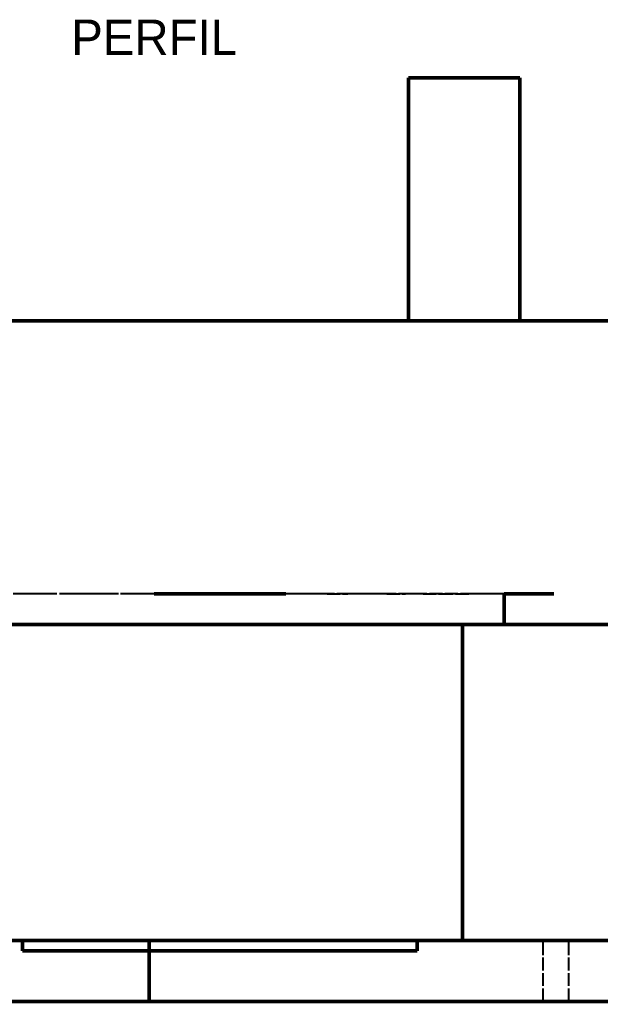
# Model space of a CAD drawing. Header units: millimetres. Extents: x 0 to 841, y 0 to 594.
# Drawn here: x 409.9 to 467.3, y 334.1 to 431.1 of the extents above; entities that cross this region are included whole.
import ezdxf
from ezdxf.enums import TextEntityAlignment as Align

# ---------------------------------------------------------------- set-up
doc = ezdxf.new("R2010")
doc.units = ezdxf.units.MM
doc.linetypes.add('DASHED', pattern=[1.524, 1.27, -0.254])
for name, color, linetype, lineweight in [('OCULTA', 8, 'DASHED', 25), ('TEXTO', 7, 'CONTINUOUS', 25), ('VISIBLE', 7, 'CONTINUOUS', 50)]:
    doc.layers.add(name, color=color, linetype=linetype, lineweight=lineweight)

msp = doc.modelspace()

# ---------------------------------------------------------------- linework, layer by layer
at = {"layer": 'OCULTA'}
for p, q in [((448.291, 425.394), (448.303, 425.394)), ((448.303, 425.394), (448.338, 425.394)), ((448.338, 425.394), (448.397, 425.394)), ((448.397, 425.394), (448.479, 425.394)), ((448.583, 425.394), (448.479, 425.394)), ((448.583, 425.394), (448.71, 425.394)), ((448.71, 425.394), (448.859, 425.394)), ((448.859, 425.394), (449.028, 425.394)), ((449.028, 425.394), (449.218, 425.394)), ((449.428, 425.394), (449.218, 425.394)), ((449.428, 425.394), (449.656, 425.394)), ((449.902, 425.394), (449.656, 425.394)), ((450.165, 425.394), (449.902, 425.394)), ((450.165, 425.394), (450.443, 425.394)), ((450.443, 425.394), (450.736, 425.394)), ((451.041, 425.394), (450.736, 425.394)), ((451.359, 425.394), (451.041, 425.394)), ((451.359, 425.394), (451.687, 425.394)), ((452.023, 425.394), (451.687, 425.394)), ((452.368, 425.394), (452.023, 425.394)), ((452.718, 425.394), (452.368, 425.394)), ((452.718, 425.394), (453.074, 425.394)), ((453.432, 425.394), (453.074, 425.394)), ((453.791, 425.394), (453.432, 425.394)), ((454.151, 425.394), (453.791, 425.394)), ((454.509, 425.394), (454.151, 425.394)), ((454.864, 425.394), (454.509, 425.394)), ((455.215, 425.394), (454.864, 425.394)), ((455.559, 425.394), (455.215, 425.394)), ((455.896, 425.394), (455.559, 425.394)), ((456.224, 425.394), (455.896, 425.394)), ((456.541, 425.394), (456.224, 425.394)), ((456.847, 425.394), (456.541, 425.394)), ((457.14, 425.394), (456.847, 425.394)), ((457.418, 425.394), (457.14, 425.394)), ((457.68, 425.394), (457.418, 425.394)), ((457.927, 425.394), (457.68, 425.394)), ((458.155, 425.394), (457.927, 425.394)), ((458.364, 425.394), (458.155, 425.394)), ((458.555, 425.394), (458.364, 425.394)), ((458.724, 425.394), (458.555, 425.394)), ((458.873, 425.394), (458.724, 425.394)), ((459, 425.394), (458.873, 425.394)), ((459.104, 425.394), (459, 425.394)), ((459.186, 425.394), (459.104, 425.394)), ((459.244, 425.394), (459.186, 425.394)), ((459.28, 425.394), (459.244, 425.394)), ((459.291, 425.394), (459.28, 425.394)), ((473.655, 401.394), (385.655, 401.394)), ((423.169, 401.394), (423.155, 401.394)), ((423.211, 401.394), (423.169, 401.394)), ((423.28, 401.394), (423.211, 401.394)), ((423.376, 401.394), (423.28, 401.394)), ((423.5, 401.394), (423.376, 401.394)), ((423.65, 401.394), (423.5, 401.394)), ((423.825, 401.394), (423.65, 401.394)), ((424.026, 401.394), (423.825, 401.394)), ((424.25, 401.394), (424.026, 401.394)), ((424.498, 401.394), (424.25, 401.394)), ((424.768, 401.394), (424.498, 401.394)), ((425.059, 401.394), (424.768, 401.394)), ((425.369, 401.394), (425.059, 401.394)), ((425.698, 401.394), (425.369, 401.394)), ((426.044, 401.394), (425.698, 401.394)), ((426.405, 401.394), (426.044, 401.394)), ((426.78, 401.394), (426.405, 401.394)), ((427.168, 401.394), (426.78, 401.394)), ((427.566, 401.394), (427.168, 401.394)), ((427.973, 401.394), (427.566, 401.394)), ((428.387, 401.394), (427.973, 401.394)), ((428.807, 401.394), (428.387, 401.394)), ((429.23, 401.394), (428.807, 401.394)), ((429.655, 401.394), (429.23, 401.394)), ((430.08, 401.394), (429.655, 401.394)), ((430.503, 401.394), (430.08, 401.394)), ((430.923, 401.394), (430.503, 401.394)), ((431.337, 401.394), (430.923, 401.394)), ((431.744, 401.394), (431.337, 401.394)), ((432.142, 401.394), (431.744, 401.394)), ((432.142, 401.394), (432.53, 401.394)), ((432.905, 401.394), (432.53, 401.394)), ((433.266, 401.394), (432.905, 401.394)), ((433.266, 401.394), (433.612, 401.394)), ((433.612, 401.394), (433.941, 401.394)), ((433.941, 401.394), (434.251, 401.394)), ((434.542, 401.394), (434.251, 401.394)), ((434.542, 401.394), (434.812, 401.394)), ((435.06, 401.394), (434.812, 401.394)), ((435.06, 401.394), (435.284, 401.394)), ((435.284, 401.394), (435.485, 401.394)), ((435.485, 401.394), (435.66, 401.394)), ((435.66, 401.394), (435.81, 401.394)), ((435.81, 401.394), (435.933, 401.394)), ((435.933, 401.394), (436.03, 401.394)), ((436.03, 401.394), (436.099, 401.394)), ((436.099, 401.394), (436.141, 401.394)), ((436.141, 401.394), (436.155, 401.394)), ((448.291, 401.394), (448.303, 401.394)), ((448.303, 401.394), (448.338, 401.394)), ((448.338, 401.394), (448.397, 401.394)), ((448.397, 401.394), (448.479, 401.394)), ((448.583, 401.394), (448.479, 401.394)), ((448.583, 401.394), (448.71, 401.394)), ((448.71, 401.394), (448.859, 401.394)), ((448.859, 401.394), (449.028, 401.394)), ((449.028, 401.394), (449.218, 401.394)), ((449.428, 401.394), (449.218, 401.394)), ((449.428, 401.394), (449.656, 401.394)), ((449.902, 401.394), (449.656, 401.394)), ((450.165, 401.394), (449.902, 401.394)), ((450.165, 401.394), (450.443, 401.394)), ((450.443, 401.394), (450.736, 401.394)), ((451.041, 401.394), (450.736, 401.394)), ((451.359, 401.394), (451.041, 401.394)), ((451.359, 401.394), (451.687, 401.394)), ((452.023, 401.394), (451.687, 401.394)), ((452.368, 401.394), (452.023, 401.394)), ((452.718, 401.394), (452.368, 401.394)), ((452.718, 401.394), (453.074, 401.394)), ((453.432, 401.394), (453.074, 401.394)), ((453.791, 401.394), (453.432, 401.394)), ((454.151, 401.394), (453.791, 401.394)), ((454.509, 401.394), (454.151, 401.394)), ((454.864, 401.394), (454.509, 401.394)), ((455.215, 401.394), (454.864, 401.394)), ((455.559, 401.394), (455.215, 401.394)), ((455.896, 401.394), (455.559, 401.394)), ((456.224, 401.394), (455.896, 401.394)), ((456.541, 401.394), (456.224, 401.394)), ((456.847, 401.394), (456.541, 401.394)), ((457.14, 401.394), (456.847, 401.394)), ((457.418, 401.394), (457.14, 401.394)), ((457.68, 401.394), (457.418, 401.394)), ((457.927, 401.394), (457.68, 401.394)), ((458.155, 401.394), (457.927, 401.394)), ((458.364, 401.394), (458.155, 401.394)), ((458.555, 401.394), (458.364, 401.394)), ((458.724, 401.394), (458.555, 401.394)), ((458.873, 401.394), (458.724, 401.394)), ((459, 401.394), (458.873, 401.394)), ((459.104, 401.394), (459, 401.394)), ((459.186, 401.394), (459.104, 401.394)), ((459.244, 401.394), (459.186, 401.394)), ((459.28, 401.394), (459.244, 401.394)), ((459.291, 401.394), (459.28, 401.394)), ((457.736, 374.394), (401.574, 374.394)), ((411.321, 374.394), (409.566, 374.394)), ((413.155, 374.394), (411.321, 374.394)), ((415.059, 374.394), (413.155, 374.394)), ((417.026, 374.394), (415.059, 374.394)), ((419.047, 374.394), (417.026, 374.394)), ((421.114, 374.394), (419.047, 374.394)), ((423.217, 374.394), (421.114, 374.394)), ((423.169, 374.394), (423.155, 374.394)), ((423.211, 374.394), (423.169, 374.394)), ((423.28, 374.394), (423.211, 374.394)), ((425.348, 374.394), (423.217, 374.394)), ((423.376, 374.394), (423.28, 374.394)), ((423.5, 374.394), (423.376, 374.394)), ((423.65, 374.394), (423.5, 374.394)), ((423.825, 374.394), (423.65, 374.394)), ((424.026, 374.394), (423.825, 374.394)), ((424.25, 374.394), (424.026, 374.394)), ((424.498, 374.394), (424.25, 374.394)), ((424.768, 374.394), (424.498, 374.394)), ((425.059, 374.394), (424.768, 374.394)), ((425.369, 374.394), (425.059, 374.394)), ((427.497, 374.394), (425.348, 374.394)), ((425.698, 374.394), (425.369, 374.394)), ((426.044, 374.394), (425.698, 374.394)), ((426.405, 374.394), (426.044, 374.394)), ((426.78, 374.394), (426.405, 374.394)), ((427.168, 374.394), (426.78, 374.394)), ((427.566, 374.394), (427.168, 374.394)), ((429.655, 374.394), (427.497, 374.394)), ((427.973, 374.394), (427.566, 374.394)), ((428.387, 374.394), (427.973, 374.394)), ((428.807, 374.394), (428.387, 374.394)), ((429.23, 374.394), (428.807, 374.394)), ((429.655, 374.394), (429.23, 374.394)), ((431.813, 374.394), (429.655, 374.394)), ((430.08, 374.394), (429.655, 374.394)), ((430.503, 374.394), (430.08, 374.394)), ((430.923, 374.394), (430.503, 374.394)), ((431.337, 374.394), (430.923, 374.394)), ((431.744, 374.394), (431.337, 374.394)), ((432.142, 374.394), (431.744, 374.394)), ((433.962, 374.394), (431.813, 374.394)), ((432.142, 374.394), (432.53, 374.394)), ((432.905, 374.394), (432.53, 374.394)), ((433.266, 374.394), (432.905, 374.394)), ((433.266, 374.394), (433.612, 374.394)), ((433.612, 374.394), (433.941, 374.394)), ((433.941, 374.394), (434.251, 374.394)), ((436.093, 374.394), (433.962, 374.394)), ((434.542, 374.394), (434.251, 374.394)), ((434.542, 374.394), (434.812, 374.394)), ((435.06, 374.394), (434.812, 374.394)), ((435.06, 374.394), (435.284, 374.394)), ((435.284, 374.394), (435.485, 374.394)), ((435.485, 374.394), (435.66, 374.394)), ((435.66, 374.394), (435.81, 374.394)), ((435.81, 374.394), (435.933, 374.394)), ((435.933, 374.394), (436.03, 374.394)), ((436.03, 374.394), (436.099, 374.394)), ((438.196, 374.394), (436.093, 374.394)), ((436.099, 374.394), (436.141, 374.394)), ((436.141, 374.394), (436.155, 374.394)), ((440.262, 374.394), (438.196, 374.394)), ((440.262, 374.394), (442.284, 374.394)), ((444.25, 374.394), (442.284, 374.394)), ((446.155, 374.394), (444.25, 374.394)), ((446.155, 374.394), (447.989, 374.394)), ((449.744, 374.394), (447.989, 374.394)), ((449.744, 374.394), (451.413, 374.394)), ((451.413, 374.394), (452.989, 374.394)), ((452.989, 374.394), (454.466, 374.394)), ((455.836, 374.394), (454.466, 374.394)), ((457.093, 374.394), (455.836, 374.394)), ((458.234, 374.394), (457.093, 374.394)), ((458.234, 374.394), (459.252, 374.394)), ((459.252, 374.394), (460.143, 374.394)), ((460.143, 374.394), (460.904, 374.394)), ((461.531, 374.394), (460.904, 374.394)), ((461.531, 374.394), (462.021, 374.394)), ((462.021, 374.394), (462.373, 374.394)), ((462.373, 374.394), (462.584, 374.394)), ((462.584, 374.394), (462.655, 374.394)), ((496.655, 371.394), (362.655, 371.394)), ((496.655, 371.394), (453.631, 371.394)), ((473.655, 371.394), (457.736, 371.394)), ((410.155, 340.144), (377.655, 340.144)), ((411.321, 340.144), (409.566, 340.144)), ((449.155, 340.144), (410.155, 340.144)), ((410.155, 339.144), (410.155, 340.144)), ((410.155, 340.144), (410.155, 340.144)), ((422.655, 340.144), (410.155, 340.144)), ((413.155, 340.144), (411.321, 340.144)), ((415.059, 340.144), (413.155, 340.144)), ((417.026, 340.144), (415.059, 340.144)), ((419.047, 340.144), (417.026, 340.144)), ((421.114, 340.144), (419.047, 340.144)), ((423.217, 340.144), (421.114, 340.144)), ((422.655, 334.144), (422.655, 340.144)), ((422.655, 340.144), (422.655, 340.144)), ((422.655, 340.144), (422.655, 340.144)), ((423.169, 340.144), (423.155, 340.144)), ((423.211, 340.144), (423.169, 340.144)), ((423.28, 340.144), (423.211, 340.144)), ((425.348, 340.144), (423.217, 340.144)), ((423.376, 340.144), (423.28, 340.144)), ((423.5, 340.144), (423.376, 340.144)), ((423.65, 340.144), (423.5, 340.144)), ((423.825, 340.144), (423.65, 340.144)), ((424.026, 340.144), (423.825, 340.144)), ((424.25, 340.144), (424.026, 340.144)), ((424.498, 340.144), (424.25, 340.144)), ((424.768, 340.144), (424.498, 340.144)), ((425.059, 340.144), (424.768, 340.144)), ((425.369, 340.144), (425.059, 340.144)), ((427.497, 340.144), (425.348, 340.144)), ((425.698, 340.144), (425.369, 340.144)), ((426.044, 340.144), (425.698, 340.144)), ((426.405, 340.144), (426.044, 340.144)), ((426.78, 340.144), (426.405, 340.144)), ((427.168, 340.144), (426.78, 340.144)), ((427.566, 340.144), (427.168, 340.144)), ((429.655, 340.144), (427.497, 340.144)), ((427.973, 340.144), (427.566, 340.144)), ((428.387, 340.144), (427.973, 340.144)), ((428.807, 340.144), (428.387, 340.144)), ((429.23, 340.144), (428.807, 340.144)), ((429.655, 340.144), (429.23, 340.144)), ((431.813, 340.144), (429.655, 340.144)), ((430.08, 340.144), (429.655, 340.144)), ((430.503, 340.144), (430.08, 340.144)), ((430.923, 340.144), (430.503, 340.144)), ((431.337, 340.144), (430.923, 340.144)), ((431.744, 340.144), (431.337, 340.144)), ((432.142, 340.144), (431.744, 340.144)), ((433.962, 340.144), (431.813, 340.144)), ((432.142, 340.144), (432.53, 340.144)), ((432.905, 340.144), (432.53, 340.144)), ((433.266, 340.144), (432.905, 340.144)), ((433.266, 340.144), (433.612, 340.144)), ((433.612, 340.144), (433.941, 340.144)), ((433.941, 340.144), (434.251, 340.144)), ((436.093, 340.144), (433.962, 340.144)), ((434.542, 340.144), (434.251, 340.144)), ((434.542, 340.144), (434.812, 340.144)), ((435.06, 340.144), (434.812, 340.144)), ((435.06, 340.144), (435.284, 340.144)), ((435.284, 340.144), (435.485, 340.144)), ((435.485, 340.144), (435.66, 340.144)), ((435.66, 340.144), (435.81, 340.144)), ((435.81, 340.144), (435.933, 340.144)), ((435.933, 340.144), (436.03, 340.144)), ((436.03, 340.144), (436.099, 340.144)), ((438.196, 340.144), (436.093, 340.144)), ((436.099, 340.144), (436.141, 340.144)), ((436.141, 340.144), (436.155, 340.144)), ((440.262, 340.144), (438.196, 340.144)), ((440.262, 340.144), (442.284, 340.144)), ((444.25, 340.144), (442.284, 340.144)), ((446.155, 340.144), (444.25, 340.144)), ((446.155, 340.144), (447.989, 340.144)), ((449.744, 340.144), (447.989, 340.144)), ((449.155, 339.144), (449.155, 340.144)), ((449.155, 340.144), (449.155, 340.144)), ((449.744, 340.144), (451.413, 340.144)), ((451.413, 340.144), (452.989, 340.144)), ((452.989, 340.144), (454.466, 340.144)), ((496.655, 340.144), (453.631, 340.144)), ((455.836, 340.144), (454.466, 340.144)), ((457.093, 340.144), (455.836, 340.144)), ((458.234, 340.144), (457.093, 340.144)), ((458.234, 340.144), (459.252, 340.144)), ((459.252, 340.144), (460.143, 340.144)), ((460.143, 340.144), (460.904, 340.144)), ((461.531, 340.144), (460.904, 340.144)), ((461.531, 340.144), (462.021, 340.144)), ((461.611, 334.144), (461.611, 340.144)), ((464.155, 340.144), (461.611, 340.144)), ((461.611, 340.144), (464.155, 340.144)), ((462.021, 340.144), (462.373, 340.144)), ((462.373, 340.144), (462.584, 340.144)), ((462.584, 340.144), (462.655, 340.144)), ((490.155, 340.144), (464.155, 340.144)), ((464.155, 334.144), (464.155, 340.144)), ((490.155, 340.144), (464.155, 340.144)), ((464.155, 334.144), (464.155, 340.144)), ((464.155, 340.144), (464.155, 340.144)), ((449.155, 339.144), (410.155, 339.144)), ((410.155, 339.144), (410.155, 339.144)), ((449.155, 339.144), (449.155, 339.144)), ((422.655, 334.144), (384.655, 334.144)), ((461.611, 334.144), (397.699, 334.144)), ((422.655, 334.144), (422.655, 334.144)), ((422.655, 334.144), (422.655, 334.144)), ((423.169, 334.144), (423.155, 334.144)), ((423.211, 334.144), (423.169, 334.144)), ((423.28, 334.144), (423.211, 334.144)), ((423.376, 334.144), (423.28, 334.144)), ((423.5, 334.144), (423.376, 334.144)), ((423.65, 334.144), (423.5, 334.144)), ((423.825, 334.144), (423.65, 334.144)), ((424.026, 334.144), (423.825, 334.144)), ((424.25, 334.144), (424.026, 334.144)), ((424.498, 334.144), (424.25, 334.144)), ((424.768, 334.144), (424.498, 334.144)), ((425.059, 334.144), (424.768, 334.144)), ((425.369, 334.144), (425.059, 334.144)), ((425.698, 334.144), (425.369, 334.144)), ((426.044, 334.144), (425.698, 334.144)), ((426.405, 334.144), (426.044, 334.144)), ((426.78, 334.144), (426.405, 334.144)), ((427.168, 334.144), (426.78, 334.144)), ((427.566, 334.144), (427.168, 334.144)), ((427.973, 334.144), (427.566, 334.144)), ((428.387, 334.144), (427.973, 334.144)), ((428.807, 334.144), (428.387, 334.144)), ((429.23, 334.144), (428.807, 334.144)), ((429.655, 334.144), (429.23, 334.144)), ((430.08, 334.144), (429.655, 334.144)), ((430.503, 334.144), (430.08, 334.144)), ((430.923, 334.144), (430.503, 334.144)), ((431.337, 334.144), (430.923, 334.144)), ((431.744, 334.144), (431.337, 334.144)), ((432.142, 334.144), (431.744, 334.144)), ((432.142, 334.144), (432.53, 334.144)), ((432.905, 334.144), (432.53, 334.144)), ((433.266, 334.144), (432.905, 334.144)), ((433.266, 334.144), (433.612, 334.144)), ((433.612, 334.144), (433.941, 334.144)), ((433.941, 334.144), (434.251, 334.144)), ((434.542, 334.144), (434.251, 334.144)), ((434.542, 334.144), (434.812, 334.144)), ((435.06, 334.144), (434.812, 334.144)), ((435.06, 334.144), (435.284, 334.144)), ((435.284, 334.144), (435.485, 334.144)), ((435.485, 334.144), (435.66, 334.144)), ((435.66, 334.144), (435.81, 334.144)), ((435.81, 334.144), (435.933, 334.144)), ((435.933, 334.144), (436.03, 334.144)), ((436.03, 334.144), (436.099, 334.144)), ((436.099, 334.144), (436.141, 334.144)), ((436.141, 334.144), (436.155, 334.144)), ((461.611, 334.144), (464.155, 334.144)), ((490.155, 334.144), (464.155, 334.144)), ((464.155, 334.144), (464.155, 334.144))]:
    msp.add_line(p, q, dxfattribs=at)
at = {"layer": 'VISIBLE'}
for p, q in [((448.303, 425.394), (448.291, 425.394)), ((448.291, 401.394), (448.291, 425.394)), ((448.291, 425.394), (448.291, 425.394)), ((448.291, 425.394), (448.291, 425.394)), ((448.291, 425.394), (459.291, 425.394)), ((448.338, 425.394), (448.303, 425.394)), ((448.397, 425.394), (448.338, 425.394)), ((448.479, 425.394), (448.397, 425.394)), ((448.583, 425.394), (448.479, 425.394)), ((448.71, 425.394), (448.583, 425.394)), ((448.859, 425.394), (448.71, 425.394)), ((449.028, 425.394), (448.859, 425.394)), ((449.218, 425.394), (449.028, 425.394)), ((449.428, 425.394), (449.218, 425.394)), ((449.656, 425.394), (449.428, 425.394)), ((449.902, 425.394), (449.656, 425.394)), ((450.165, 425.394), (449.902, 425.394)), ((450.443, 425.394), (450.165, 425.394)), ((450.736, 425.394), (450.443, 425.394)), ((451.041, 425.394), (450.736, 425.394)), ((451.359, 425.394), (451.041, 425.394)), ((451.687, 425.394), (451.359, 425.394)), ((452.023, 425.394), (451.687, 425.394)), ((452.368, 425.394), (452.023, 425.394)), ((452.718, 425.394), (452.368, 425.394)), ((453.074, 425.394), (452.718, 425.394)), ((453.432, 425.394), (453.074, 425.394)), ((453.791, 425.394), (453.432, 425.394)), ((454.151, 425.394), (453.791, 425.394)), ((454.509, 425.394), (454.151, 425.394)), ((454.509, 425.394), (454.864, 425.394)), ((455.215, 425.394), (454.864, 425.394)), ((455.215, 425.394), (455.559, 425.394)), ((455.896, 425.394), (455.559, 425.394)), ((456.224, 425.394), (455.896, 425.394)), ((456.541, 425.394), (456.224, 425.394)), ((456.541, 425.394), (456.847, 425.394)), ((457.14, 425.394), (456.847, 425.394)), ((457.418, 425.394), (457.14, 425.394)), ((457.68, 425.394), (457.418, 425.394)), ((457.68, 425.394), (457.927, 425.394)), ((458.155, 425.394), (457.927, 425.394)), ((458.155, 425.394), (458.364, 425.394)), ((458.364, 425.394), (458.555, 425.394)), ((458.555, 425.394), (458.724, 425.394)), ((458.873, 425.394), (458.724, 425.394)), ((458.873, 425.394), (459, 425.394)), ((459, 425.394), (459.104, 425.394)), ((459.104, 425.394), (459.186, 425.394)), ((459.186, 425.394), (459.244, 425.394)), ((459.244, 425.394), (459.28, 425.394)), ((459.28, 425.394), (459.291, 425.394)), ((459.291, 425.394), (459.291, 425.394)), ((459.291, 425.394), (459.291, 425.394)), ((459.291, 425.394), (459.291, 401.394)), ((473.655, 401.394), (385.655, 401.394)), ((398.119, 401.394), (448.291, 401.394)), ((423.169, 401.394), (423.155, 401.394)), ((423.169, 401.394), (423.211, 401.394)), ((423.211, 401.394), (423.28, 401.394)), ((423.28, 401.394), (423.376, 401.394)), ((423.376, 401.394), (423.5, 401.394)), ((423.5, 401.394), (423.65, 401.394)), ((423.65, 401.394), (423.825, 401.394)), ((423.825, 401.394), (424.026, 401.394)), ((424.026, 401.394), (424.25, 401.394)), ((424.25, 401.394), (424.498, 401.394)), ((424.768, 401.394), (424.498, 401.394)), ((424.768, 401.394), (425.059, 401.394)), ((425.059, 401.394), (425.369, 401.394)), ((425.698, 401.394), (425.369, 401.394)), ((425.698, 401.394), (426.044, 401.394)), ((426.405, 401.394), (426.044, 401.394)), ((426.405, 401.394), (426.78, 401.394)), ((427.168, 401.394), (426.78, 401.394)), ((427.168, 401.394), (427.566, 401.394)), ((427.973, 401.394), (427.566, 401.394)), ((428.387, 401.394), (427.973, 401.394)), ((428.807, 401.394), (428.387, 401.394)), ((429.23, 401.394), (428.807, 401.394)), ((429.655, 401.394), (429.23, 401.394)), ((430.08, 401.394), (429.655, 401.394)), ((430.503, 401.394), (430.08, 401.394)), ((430.923, 401.394), (430.503, 401.394)), ((431.337, 401.394), (430.923, 401.394)), ((431.744, 401.394), (431.337, 401.394)), ((432.142, 401.394), (431.744, 401.394)), ((432.53, 401.394), (432.142, 401.394)), ((432.905, 401.394), (432.53, 401.394)), ((433.266, 401.394), (432.905, 401.394)), ((433.612, 401.394), (433.266, 401.394)), ((433.941, 401.394), (433.612, 401.394)), ((434.251, 401.394), (433.941, 401.394)), ((434.542, 401.394), (434.251, 401.394)), ((434.812, 401.394), (434.542, 401.394)), ((435.06, 401.394), (434.812, 401.394)), ((435.284, 401.394), (435.06, 401.394)), ((435.485, 401.394), (435.284, 401.394)), ((435.66, 401.394), (435.485, 401.394)), ((435.81, 401.394), (435.66, 401.394)), ((435.933, 401.394), (435.81, 401.394)), ((436.03, 401.394), (435.933, 401.394)), ((436.099, 401.394), (436.03, 401.394)), ((436.141, 401.394), (436.099, 401.394)), ((436.155, 401.394), (436.141, 401.394)), ((448.303, 401.394), (448.291, 401.394)), ((448.291, 401.394), (448.291, 401.394)), ((448.291, 401.394), (448.291, 401.394)), ((448.291, 401.394), (448.291, 401.394)), ((448.291, 401.394), (448.291, 401.394)), ((448.291, 401.394), (448.291, 401.394)), ((448.291, 401.394), (448.291, 401.394)), ((448.291, 401.394), (448.291, 401.394)), ((448.291, 401.394), (448.291, 401.394)), ((448.291, 401.394), (448.291, 401.394)), ((448.291, 401.394), (448.291, 401.394)), ((448.291, 401.394), (448.291, 401.394)), ((448.291, 401.394), (448.291, 401.394)), ((448.291, 401.394), (448.291, 401.394)), ((448.291, 401.394), (448.291, 401.394)), ((448.291, 401.394), (448.291, 401.394)), ((448.291, 401.394), (448.291, 401.394)), ((448.338, 401.394), (448.303, 401.394)), ((448.397, 401.394), (448.338, 401.394)), ((448.479, 401.394), (448.397, 401.394)), ((448.583, 401.394), (448.479, 401.394)), ((448.71, 401.394), (448.583, 401.394)), ((448.859, 401.394), (448.71, 401.394)), ((449.028, 401.394), (448.859, 401.394)), ((449.218, 401.394), (449.028, 401.394)), ((449.428, 401.394), (449.218, 401.394)), ((449.656, 401.394), (449.428, 401.394)), ((449.902, 401.394), (449.656, 401.394)), ((450.165, 401.394), (449.902, 401.394)), ((450.443, 401.394), (450.165, 401.394)), ((450.736, 401.394), (450.443, 401.394)), ((451.041, 401.394), (450.736, 401.394)), ((451.359, 401.394), (451.041, 401.394)), ((451.687, 401.394), (451.359, 401.394)), ((452.023, 401.394), (451.687, 401.394)), ((452.368, 401.394), (452.023, 401.394)), ((452.718, 401.394), (452.368, 401.394)), ((453.074, 401.394), (452.718, 401.394)), ((453.432, 401.394), (453.074, 401.394)), ((453.791, 401.394), (453.432, 401.394)), ((454.151, 401.394), (453.791, 401.394)), ((454.509, 401.394), (454.151, 401.394)), ((454.509, 401.394), (454.864, 401.394)), ((455.215, 401.394), (454.864, 401.394)), ((455.215, 401.394), (455.559, 401.394)), ((455.896, 401.394), (455.559, 401.394)), ((456.224, 401.394), (455.896, 401.394)), ((456.541, 401.394), (456.224, 401.394)), ((456.541, 401.394), (456.847, 401.394)), ((457.14, 401.394), (456.847, 401.394)), ((457.418, 401.394), (457.14, 401.394)), ((457.68, 401.394), (457.418, 401.394)), ((457.68, 401.394), (457.927, 401.394)), ((458.155, 401.394), (457.927, 401.394)), ((458.155, 401.394), (458.364, 401.394)), ((458.364, 401.394), (458.555, 401.394)), ((458.555, 401.394), (458.724, 401.394)), ((458.873, 401.394), (458.724, 401.394)), ((458.873, 401.394), (459, 401.394)), ((459, 401.394), (459.104, 401.394)), ((459.104, 401.394), (459.186, 401.394)), ((459.186, 401.394), (459.244, 401.394)), ((459.244, 401.394), (459.28, 401.394)), ((459.28, 401.394), (459.291, 401.394)), ((459.291, 401.394), (459.291, 401.394)), ((459.291, 401.394), (459.291, 401.394)), ((459.291, 401.394), (459.291, 401.394)), ((459.291, 401.394), (459.291, 401.394)), ((459.291, 401.394), (459.291, 401.394)), ((459.291, 401.394), (459.291, 401.394)), ((459.291, 401.394), (459.291, 401.394)), ((459.291, 401.394), (459.291, 401.394)), ((459.291, 401.394), (459.291, 401.394)), ((459.291, 401.394), (459.291, 401.394)), ((459.291, 401.394), (459.292, 401.394)), ((459.292, 401.394), (459.292, 401.394)), ((459.292, 401.394), (459.292, 401.394)), ((459.292, 401.394), (459.292, 401.394)), ((459.292, 401.394), (459.292, 401.394)), ((459.292, 401.394), (459.292, 401.394)), ((459.292, 401.394), (473.655, 401.394)), ((423.169, 374.394), (423.155, 374.394)), ((423.169, 374.394), (423.211, 374.394)), ((423.211, 374.394), (423.28, 374.394)), ((423.28, 374.394), (423.376, 374.394)), ((423.376, 374.394), (423.5, 374.394)), ((423.5, 374.394), (423.65, 374.394)), ((423.65, 374.394), (423.825, 374.394)), ((423.825, 374.394), (424.026, 374.394)), ((424.026, 374.394), (424.25, 374.394)), ((424.25, 374.394), (424.498, 374.394)), ((424.768, 374.394), (424.498, 374.394)), ((424.768, 374.394), (425.059, 374.394)), ((425.059, 374.394), (425.369, 374.394)), ((425.698, 374.394), (425.369, 374.394)), ((425.698, 374.394), (426.044, 374.394)), ((426.405, 374.394), (426.044, 374.394)), ((426.405, 374.394), (426.78, 374.394)), ((427.168, 374.394), (426.78, 374.394)), ((427.168, 374.394), (427.566, 374.394)), ((427.973, 374.394), (427.566, 374.394)), ((428.387, 374.394), (427.973, 374.394)), ((428.807, 374.394), (428.387, 374.394)), ((429.23, 374.394), (428.807, 374.394)), ((429.655, 374.394), (429.23, 374.394)), ((430.08, 374.394), (429.655, 374.394)), ((430.503, 374.394), (430.08, 374.394)), ((430.923, 374.394), (430.503, 374.394)), ((431.337, 374.394), (430.923, 374.394)), ((431.744, 374.394), (431.337, 374.394)), ((432.142, 374.394), (431.744, 374.394)), ((432.53, 374.394), (432.142, 374.394)), ((432.905, 374.394), (432.53, 374.394)), ((433.266, 374.394), (432.905, 374.394)), ((433.612, 374.394), (433.266, 374.394)), ((433.941, 374.394), (433.612, 374.394)), ((434.251, 374.394), (433.941, 374.394)), ((434.542, 374.394), (434.251, 374.394)), ((434.812, 374.394), (434.542, 374.394)), ((435.06, 374.394), (434.812, 374.394)), ((435.284, 374.394), (435.06, 374.394)), ((435.485, 374.394), (435.284, 374.394)), ((435.66, 374.394), (435.485, 374.394)), ((435.81, 374.394), (435.66, 374.394)), ((435.933, 374.394), (435.81, 374.394)), ((436.03, 374.394), (435.933, 374.394)), ((436.099, 374.394), (436.03, 374.394)), ((436.141, 374.394), (436.099, 374.394)), ((436.155, 374.394), (436.141, 374.394)), ((457.736, 371.394), (457.736, 374.394)), ((458.234, 374.394), (457.736, 374.394)), ((459.252, 374.394), (458.234, 374.394)), ((460.143, 374.394), (459.252, 374.394)), ((460.904, 374.394), (460.143, 374.394)), ((461.531, 374.394), (460.904, 374.394)), ((462.021, 374.394), (461.531, 374.394)), ((462.373, 374.394), (462.021, 374.394)), ((462.584, 374.394), (462.373, 374.394)), ((462.655, 374.394), (462.584, 374.394)), ((496.655, 371.394), (362.655, 371.394)), ((453.631, 340.144), (453.631, 371.394)), ((454.466, 371.394), (453.631, 371.394)), ((455.836, 371.394), (454.466, 371.394)), ((457.093, 371.394), (455.836, 371.394)), ((457.736, 371.394), (457.093, 371.394)), ((496.655, 340.144), (375.182, 340.144)), ((422.655, 340.144), (377.655, 340.144)), ((449.155, 340.144), (410.155, 340.144)), ((410.155, 339.144), (410.155, 340.144)), ((422.655, 334.144), (422.655, 340.144)), ((423.169, 340.144), (423.155, 340.144)), ((423.169, 340.144), (423.211, 340.144)), ((423.211, 340.144), (423.28, 340.144)), ((423.28, 340.144), (423.376, 340.144)), ((423.376, 340.144), (423.5, 340.144)), ((423.5, 340.144), (423.65, 340.144)), ((423.65, 340.144), (423.825, 340.144)), ((423.825, 340.144), (424.026, 340.144)), ((424.026, 340.144), (424.25, 340.144)), ((424.25, 340.144), (424.498, 340.144)), ((424.768, 340.144), (424.498, 340.144)), ((424.768, 340.144), (425.059, 340.144)), ((425.059, 340.144), (425.369, 340.144)), ((425.698, 340.144), (425.369, 340.144)), ((425.698, 340.144), (426.044, 340.144)), ((426.405, 340.144), (426.044, 340.144)), ((426.405, 340.144), (426.78, 340.144)), ((427.168, 340.144), (426.78, 340.144)), ((427.168, 340.144), (427.566, 340.144)), ((427.973, 340.144), (427.566, 340.144)), ((428.387, 340.144), (427.973, 340.144)), ((428.807, 340.144), (428.387, 340.144)), ((429.23, 340.144), (428.807, 340.144)), ((429.655, 340.144), (429.23, 340.144)), ((430.08, 340.144), (429.655, 340.144)), ((430.503, 340.144), (430.08, 340.144)), ((430.923, 340.144), (430.503, 340.144)), ((431.337, 340.144), (430.923, 340.144)), ((431.744, 340.144), (431.337, 340.144)), ((432.142, 340.144), (431.744, 340.144)), ((432.53, 340.144), (432.142, 340.144)), ((432.905, 340.144), (432.53, 340.144)), ((433.266, 340.144), (432.905, 340.144)), ((433.612, 340.144), (433.266, 340.144)), ((433.941, 340.144), (433.612, 340.144)), ((434.251, 340.144), (433.941, 340.144)), ((434.542, 340.144), (434.251, 340.144)), ((434.812, 340.144), (434.542, 340.144)), ((435.06, 340.144), (434.812, 340.144)), ((435.284, 340.144), (435.06, 340.144)), ((435.485, 340.144), (435.284, 340.144)), ((435.66, 340.144), (435.485, 340.144)), ((435.81, 340.144), (435.66, 340.144)), ((435.933, 340.144), (435.81, 340.144)), ((436.03, 340.144), (435.933, 340.144)), ((436.099, 340.144), (436.03, 340.144)), ((436.141, 340.144), (436.099, 340.144)), ((436.155, 340.144), (436.141, 340.144)), ((449.155, 339.144), (449.155, 340.144)), ((454.466, 340.144), (453.631, 340.144)), ((455.836, 340.144), (454.466, 340.144)), ((457.093, 340.144), (455.836, 340.144)), ((458.234, 340.144), (457.093, 340.144)), ((459.252, 340.144), (458.234, 340.144)), ((460.143, 340.144), (459.252, 340.144)), ((460.904, 340.144), (460.143, 340.144)), ((461.531, 340.144), (460.904, 340.144)), ((462.021, 340.144), (461.531, 340.144)), ((462.373, 340.144), (462.021, 340.144)), ((462.584, 340.144), (462.373, 340.144)), ((462.655, 340.144), (462.584, 340.144)), ((449.155, 339.144), (410.155, 339.144)), ((524.655, 334.144), (321.655, 334.144)), ((415.655, 334.144), (377.655, 334.144)), ((473.655, 334.144), (385.655, 334.144)), ((422.655, 334.144), (415.655, 334.144)), ((423.169, 334.144), (423.155, 334.144)), ((423.169, 334.144), (423.211, 334.144)), ((423.211, 334.144), (423.28, 334.144)), ((423.28, 334.144), (423.376, 334.144)), ((423.376, 334.144), (423.5, 334.144)), ((423.5, 334.144), (423.65, 334.144)), ((423.65, 334.144), (423.825, 334.144)), ((423.825, 334.144), (424.026, 334.144)), ((424.026, 334.144), (424.25, 334.144)), ((424.25, 334.144), (424.498, 334.144)), ((424.768, 334.144), (424.498, 334.144)), ((424.768, 334.144), (425.059, 334.144)), ((425.059, 334.144), (425.369, 334.144)), ((425.698, 334.144), (425.369, 334.144)), ((425.698, 334.144), (426.044, 334.144)), ((426.405, 334.144), (426.044, 334.144)), ((426.405, 334.144), (426.78, 334.144)), ((427.168, 334.144), (426.78, 334.144)), ((427.168, 334.144), (427.566, 334.144)), ((427.973, 334.144), (427.566, 334.144)), ((428.387, 334.144), (427.973, 334.144)), ((428.807, 334.144), (428.387, 334.144)), ((429.23, 334.144), (428.807, 334.144)), ((429.655, 334.144), (429.23, 334.144)), ((430.08, 334.144), (429.655, 334.144)), ((430.503, 334.144), (430.08, 334.144)), ((430.923, 334.144), (430.503, 334.144)), ((431.337, 334.144), (430.923, 334.144)), ((431.744, 334.144), (431.337, 334.144)), ((432.142, 334.144), (431.744, 334.144)), ((432.53, 334.144), (432.142, 334.144)), ((432.905, 334.144), (432.53, 334.144)), ((433.266, 334.144), (432.905, 334.144)), ((433.612, 334.144), (433.266, 334.144)), ((433.941, 334.144), (433.612, 334.144)), ((434.251, 334.144), (433.941, 334.144)), ((434.542, 334.144), (434.251, 334.144)), ((434.812, 334.144), (434.542, 334.144)), ((435.06, 334.144), (434.812, 334.144)), ((435.284, 334.144), (435.06, 334.144)), ((435.485, 334.144), (435.284, 334.144)), ((435.66, 334.144), (435.485, 334.144)), ((435.81, 334.144), (435.66, 334.144)), ((435.933, 334.144), (435.81, 334.144)), ((436.03, 334.144), (435.933, 334.144)), ((436.099, 334.144), (436.03, 334.144)), ((436.141, 334.144), (436.099, 334.144)), ((436.155, 334.144), (436.141, 334.144))]:
    msp.add_line(p, q, dxfattribs=at)

# ---------------------------------------------------------------- texts
at = {"layer": 'TEXTO'}
msp.add_text('PERFIL', height=3.5, dxfattribs=at).set_placement((423.155, 429.394), align=Align.MIDDLE_CENTER)

doc.saveas('drawing.dxf')
